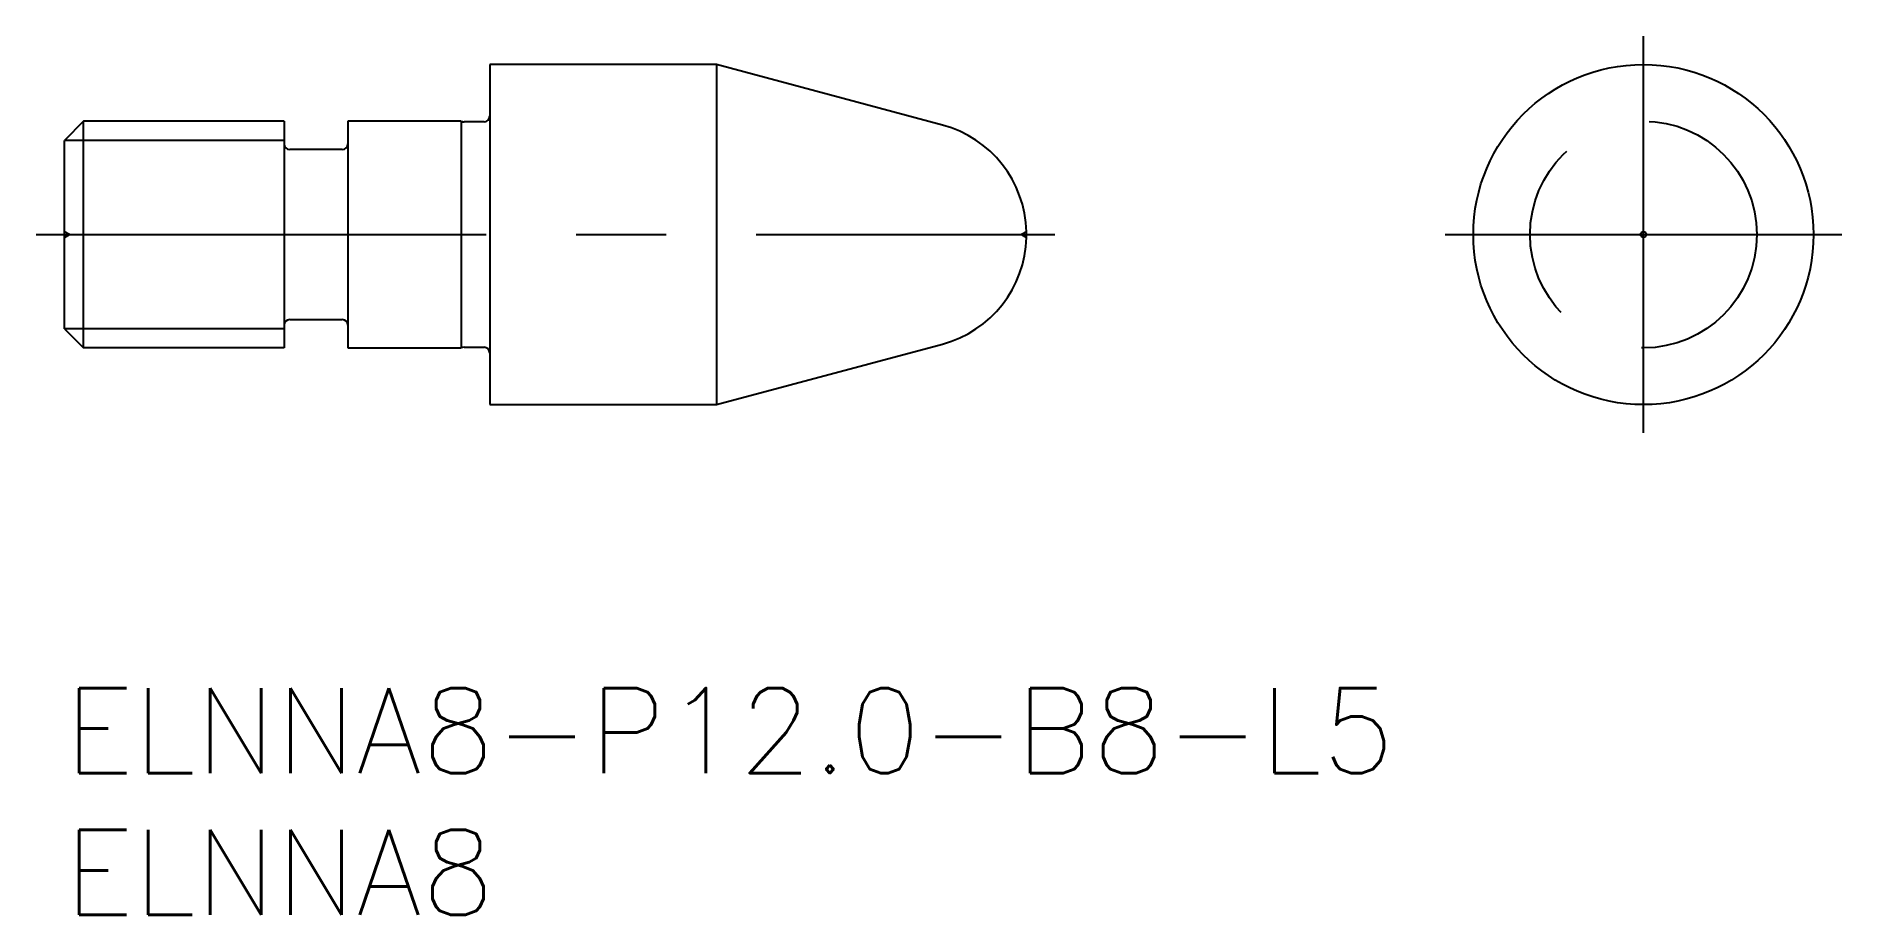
# Model space of a CAD drawing. Extents: x -1 to 62.7, y -8 to 23.
import ezdxf

# ---------------------------------------------------------------- set-up
doc = ezdxf.new("R2010")
doc.units = 0
doc.header["$LTSCALE"] = 0.5
doc.linetypes.add('CENTER', pattern=[50.8, 31.75, -6.35, 6.35, -6.35])
doc.linetypes.add('DASHED', pattern=[19.05, 12.7, -6.35])
for name, color, linetype in [('MSM_CENTER', 1, 'CENTER'), ('MSM_CONTINUOUS', 7, 'CONTINUOUS'), ('MSM_DASHED', 4, 'DASHED'), ('MSM_NARROW', 5, 'CONTINUOUS'), ('MSM_PART_NUMBER', 7, 'CONTINUOUS')]:
    doc.layers.add(name, color=color, linetype=linetype)
doc.styles.get("Standard").update_dxf_attribs({"font": 'txt.shx', "height": 1, "bigfont": 'bigfont.shx'})

# ---------------------------------------------------------------- blocks, each defined once
blk = doc.blocks.new('*U13')
at = {"layer": 'MSM_PART_NUMBER'}
blk.add_text('ELNNA8-P12.0-B8-L5', height=3, dxfattribs=at).set_placement((0, -3))
blk = doc.blocks.new('*U14')
at = {"layer": 'MSM_PART_NUMBER'}
blk.add_text('ELNNA8', height=3, dxfattribs=at).set_placement((0, -8))

msp = doc.modelspace()

# ---------------------------------------------------------------- linework, layer by layer
at = {"layer": 'MSM_CENTER'}
for p, q in [((55.7, 9), (55.7, 23)), ((-1, 16), (34.937, 16)), ((48.7, 16), (62.7, 16))]:
    msp.add_line(p, q, dxfattribs=at)
at = {"layer": 'MSM_CONTINUOUS'}
for p, q in [((15, 22), (15, 10)), ((23, 22), (15, 22)), ((30.973, 19.864), (23, 22)), ((23, 22), (23, 10)), ((0.676, 20), (0, 19.323)), ((7.75, 20), (0.676, 20)), ((0.676, 12), (0.676, 20)), ((7.75, 20), (7.75, 12)), ((10, 20), (10, 12)), ((14, 20), (10, 20)), ((14, 20), (14, 12)), ((14.8, 19.975), (14.097, 19.975)), ((0, 12.676), (0, 19.323)), ((9.8, 19), (7.95, 19)), ((33.936, 15.9), (33.936, 16.1)), ((7.95, 13), (9.8, 13)), ((0, 12.676), (0.676, 12)), ((23, 10), (30.973, 12.136)), ((7.75, 12), (0.676, 12)), ((10, 12), (14, 12)), ((14.097, 12.025), (14.8, 12.025)), ((15, 10), (23, 10))]:
    msp.add_line(p, q, dxfattribs=at)
for radius in [6, 0.0996]:
    msp.add_circle((55.7, 16), radius, dxfattribs=at)
for centre, radius, start, end in [((14.097, 20.175), 0.2, 241.04498, 270), ((14.8, 20.175), 0.2, 270, 0), ((29.937, 16), 4, 1.42636, 75), ((7.95, 19.2), 0.2, 180, 270), ((9.8, 19.2), 0.2, 270, 0), ((29.937, 16), 4, 285, 358.57364), ((7.95, 12.8), 0.2, 90, 180), ((9.8, 12.8), 0.2, 0, 90), ((14.097, 11.825), 0.2, 90, 118.95502), ((14.8, 11.825), 0.2, 0, 90)]:
    msp.add_arc(centre, radius, start, end, dxfattribs=at)
at = {"layer": 'MSM_DASHED'}
for p, q in [((0.173, 16), (0, 16.1)), ((0, 15.9), (0.173, 16)), ((33.936, 16.1), (33.764, 16)), ((33.764, 16), (33.936, 15.9))]:
    msp.add_line(p, q, dxfattribs=at)
msp.add_circle((55.7, 16), 4, dxfattribs=at)
at = {"layer": 'MSM_NARROW'}
for p, q in [((7.75, 19.323), (0, 19.323)), ((7.75, 12.676), (0, 12.676))]:
    msp.add_line(p, q, dxfattribs=at)

# ---------------------------------------------------------------- block references
at = {"layer": 'MSM_CONTINUOUS'}
for name in ['*U13', '*U14']:
    msp.add_blockref(name, (0, 0), dxfattribs=at)

doc.saveas('drawing.dxf')
